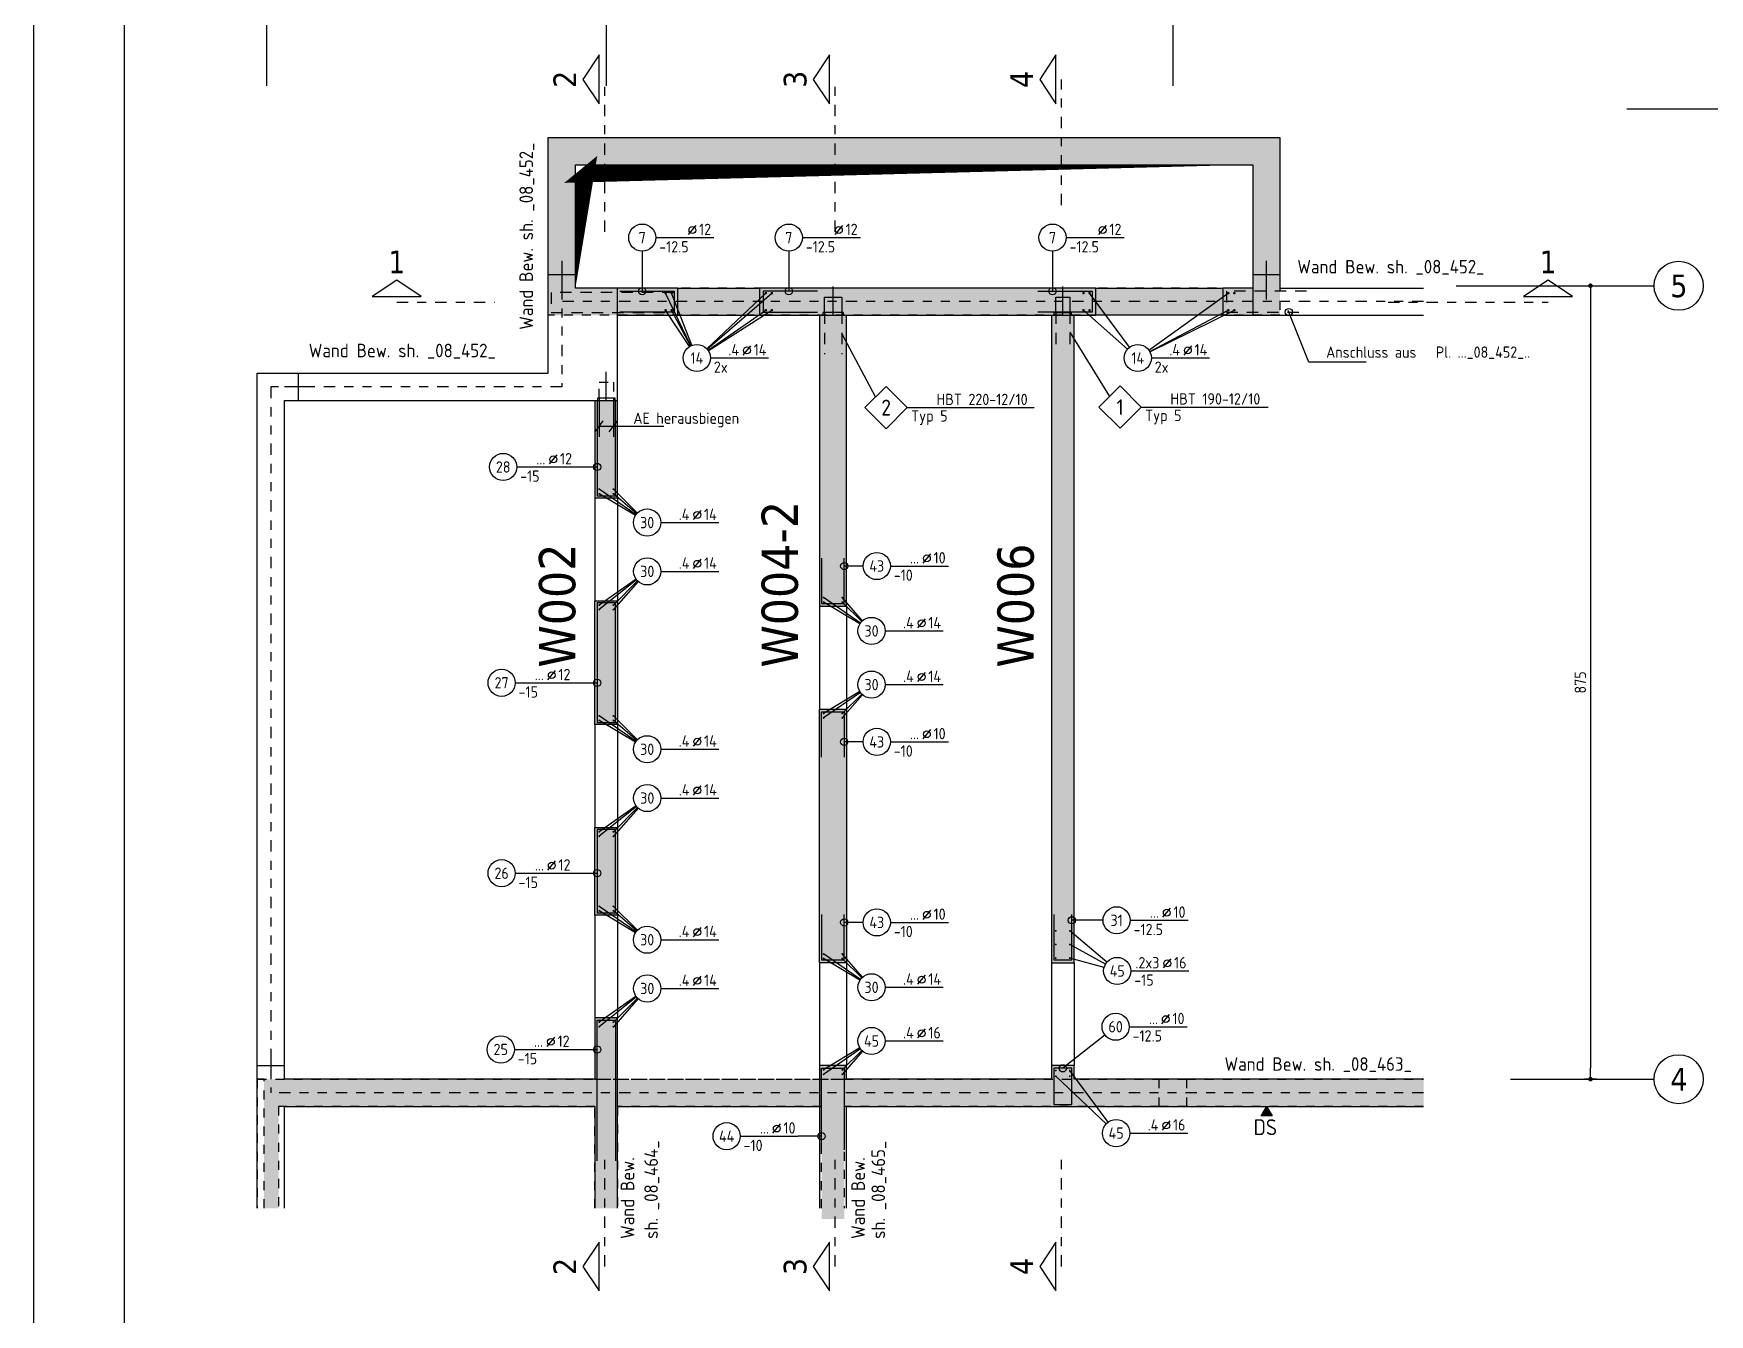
# Model space of a CAD drawing. Extents: x 40 to 158, y 100 to 142.
# Drawn here: x 39.96 to 58.44, y 111.37 to 125.49 of the extents above; entities that cross this region are included whole.
import ezdxf
from ezdxf.enums import TextEntityAlignment as Align

# ---------------------------------------------------------------- set-up
doc = ezdxf.new("R2010")
doc.units = 0
doc.header["$LTSCALE"] = 0.5
for name, pattern in [('AUSGEZOGEN', [1000.01, 1000, 0.01]), ('DIVIDE2', [0.625, 0.25, -0.125, 0, -0.125, 0, -0.125]), ('DOT', [0.175, 0.05, -0.125]), ('HIDDEN', [0.375, 0.25, -0.125]), ('HIDDEN2', [0.187, 0.125, -0.062]), ('PUNKT', [0.175, 0.05, -0.125]), ('STRICHPUNKT', [1, 0.5, -0.25, 0, -0.25]), ('STRICHPUNKT2', [0.55, 0.25, -0.125, 0.05, -0.125])]:
    doc.linetypes.add(name, pattern=pattern)
for name, color, linetype in [('1.UG', 7, 'Continuous'), ('ACHSEN', 7, 'Continuous'), ('AFB', 7, 'Continuous'), ('AFU', 7, 'Continuous'), ('BETON', 7, 'Continuous'), ('Brüstung 1.UG', 7, 'Continuous'), ('DRUEBER', 7, 'Continuous'), ('grau_dunkel', 7, 'Continuous'), ('grau_mittel', 7, 'Continuous'), ('HBT', 7, 'Continuous'), ('HILFE', 7, 'Continuous'), ('MASSE', 7, 'Continuous'), ('OBJEKT', 7, 'Continuous'), ('RAHMEN', 7, 'Continuous'), ('RND', 7, 'Continuous'), ('SCHNITTE', 7, 'STRICHPUNKT'), ('SFP_Achsen', 7, 'Continuous'), ('TEXT', 7, 'Continuous')]:
    doc.layers.add(name, color=color, linetype=linetype)
doc.layers.add('NOPLOT', color=7, linetype='Continuous', plot=False)
doc.styles.add('helv', font='tahoma.ttf')
doc.styles.add('txt', font='isocp.shx')
doc.linetypes.add('AFU_50K', pattern='A,0.15,["/",Standard,S=0.2,R=0,X=-0.01,Y=-0.1],0.07,["/",Standard,S=0.2,R=0,X=-0.01,Y=-0.1],0.15', length=0.37)
doc.linetypes.add('AFU_50M', pattern='A,0.45,["/",Standard,S=0.2,R=0,X=-0.01,Y=-0.1],0.07,["/",Standard,S=0.2,R=0,X=-0.01,Y=-0.1],0.45', length=0.97)
doc.dimstyles.new('DOT_I', dxfattribs={"dimscale": 0.5, "dimtxt": 0.25, "dimasz": 0.25, "dimexe": 0.1, "dimexo": 0.3, "dimgap": 0.1, "dimtad": 1, "dimdec": 3, "dimzin": 3, "dimtxsty": 'txt', "dimblk": 'DOT', "dimblk1": 'DOT', "dimblk2": 'DOT', "dimsah": 1, "dimcen": 0.1, "dimse1": 1, "dimse2": 1, "dimazin": 0, "dimtfac": 1, "dimtdec": 4, "dimtix": 1, "dimtmove": 2, "dimatfit": 3, "dimfxl": 0, "dimtvp": 1, "dimtolj": 1, "dimtzin": 0, "dimarcsym": 0})

# ---------------------------------------------------------------- blocks, each defined once
blk = doc.blocks.new('SCHN-1')
at = {"layer": 'SCHNITTE', "color": 5, "linetype": 'Continuous'}
blk.add_lwpolyline([(0.54, 0.125), (0, 0.485), (-0.54, 0.125)], close=True, dxfattribs=at)
at = {"layer": 'SCHNITTE', "color": 6, "linetype": 'Continuous', "style": 'helv'}
blk.add_attdef('SCHN-1', text='', height=0.5, dxfattribs=at).set_placement((0, 0.635), align=Align.CENTER)
blk = doc.blocks.new('RND_LEI')
at = {"layer": 'RND', "color": 7, "linetype": 'Continuous'}
blk.add_line((1.022, 0.066), (1.19, 0.27), dxfattribs=at)
for centre, radius in [((0, 0), 0.3), ((1.106, 0.168), 0.075)]:
    blk.add_circle(centre, radius, dxfattribs=at)
at = {"layer": 'RND', "color": 7, "linetype": 'Continuous', "style": 'txt'}
blk.add_attdef('POSL', text='', height=0.25, dxfattribs=at).set_placement((0, 0), align=Align.MIDDLE)
blk.add_attdef('ANZ', text='', height=0.25, dxfattribs=at).set_placement((0.931, 0.057), align=Align.RIGHT)
for tag, p in [('DUM', (1.253, 0.057)), ('ABSTD', (1.674, 0.057)), ('POSTXT', (0.374, -0.327))]:
    blk.add_attdef(tag, p, '', height=0.25, dxfattribs=at)
blk = doc.blocks.new('HBT_AUSZ')
at = {"layer": 'HBT', "color": 1, "linetype": 'Continuous'}
blk.add_lwpolyline([(-0.467, 0), (0, 0.467), (0.467, 0), (0, -0.467)], close=True, dxfattribs=at)
at = {"layer": 'HBT', "color": 1, "linetype": 'Continuous', "style": 'txt'}
blk.add_attdef('POSH', text='', height=0.35, dxfattribs=at).set_placement((0, -0.176), align=Align.CENTER)
at = {"layer": 'HBT', "color": 7, "linetype": 'Continuous', "style": 'txt'}
blk.add_attdef('STKH', text='', height=0.25, dxfattribs=at).set_placement((0.913, 0.055), align=Align.RIGHT)
at = {"layer": 'HBT', "style": 'txt'}
for tag, p in [('ARTH', (1.109, 0.055)), ('TEXTH', (0.552, -0.309))]:
    blk.add_attdef(tag, p, '', height=0.25, dxfattribs=at)
blk = doc.blocks.new('lei_gre')
at = {"layer": 'RND', "color": 7, "linetype": 'Continuous'}
for p, q in [((-0.09, -0.12), (0.09, 0.12)), ((0, 0.15), (0, -0.15))]:
    blk.add_line(p, q, dxfattribs=at)
blk = doc.blocks.new('DOT')
at = {"layer": 'MASSE', "color": 7, "linetype": 'Continuous'}
for p, q in [((0, 0), (-1, 0)), ((0, 0.54), (0, -0.54))]:
    blk.add_line(p, q, dxfattribs=at)
at = {"layer": 'MASSE', "color": 7, "linetype": 'Continuous', "const_width": 0.2}
blk.add_lwpolyline([(-0.1, 0, 1), (0.1, 0, 1)], format="xyb", close=True, dxfattribs=at)
blk = doc.blocks.new('*D1236')
at = {"layer": 'DEFPOINTS', "color": 0, "linetype": 'AUSGEZOGEN', "transparency": 16777216}
for p in [(57.13, 122.711), (57.13, 113.961), (57.13, 113.961)]:
    blk.add_point(p, dxfattribs=at)
at = {"layer": 'MASSE', "color": 0, "linetype": 'AUSGEZOGEN', "lineweight": -2, "transparency": 16777216}
blk.add_line((57.13, 122.586), (57.13, 114.086), dxfattribs=at)
at = {"layer": 'MASSE', "color": 0, "linetype": 'AUSGEZOGEN', "lineweight": -2, "transparency": 16777216, "xscale": 0.125, "yscale": 0.125, "zscale": 0.125}
for p, rotation in [((57.13, 122.711), 90), ((57.13, 113.961), 270)]:
    blk.add_blockref('DOT', p, dxfattribs=dict(at, rotation=rotation))
at = {"layer": 'MASSE', "color": 0, "linetype": 'AUSGEZOGEN', "transparency": 16777216, "insert": (57.018, 118.336), "char_height": 0.125, "attachment_point": 5, "rotation": 90, "style": 'txt'}
blk.add_mtext('\\A1;875', dxfattribs=at)
blk = doc.blocks.new('A0-19-0')
at = {"layer": 'RAHMEN'}
blk.add_line((0, 84.1), (0, 0), dxfattribs=at)
at = {"layer": 'RAHMEN', "color": 5}
blk.add_line((2, 83.6), (2, 0.5), dxfattribs=at)

msp = doc.modelspace()

# ---------------------------------------------------------------- hatches: boundary and pattern name
at = {"layer": '1.UG', "linetype": 'DOT'}
h = msp.add_hatch(dxfattribs=at)
h.set_pattern_fill('DOTS', scale=0.8, double=1)
h.set_pattern_definition([(0, (-36.16141, 496.357637), (0.025, 0.05), [0, -0.05])])
h.paths.add_polyline_path([(52.6735, 113.9608), (52.3735, 113.9608), (52.3735, 113.6608), (52.6735, 113.6608)])
h.paths.add_polyline_path([(46.1485, 112.5381), (46.3985, 112.5381), (46.3985, 113.6608), (48.6485, 113.6608), (48.6485, 112.4208), (48.8985, 112.4208), (48.8985, 113.9608), (42.4985, 113.9608), (42.4985, 112.5381), (42.6585, 112.5381), (42.6585, 113.6608), (46.1485, 113.6608)])
at = {"layer": 'Brüstung 1.UG', "linetype": 'DOT'}
h = msp.add_hatch(dxfattribs=at)
h.set_pattern_fill('DOTS', color=102, scale=0.8, double=1)
h.set_pattern_definition([(0, (-36.16141, 496.357637), (0.025, 0.05), [0, -0.05])])
h.paths.add_polyline_path([(52.3735, 113.6608), (52.3735, 113.9608), (48.8985, 113.9608), (48.8985, 113.6608)])
h.paths.add_polyline_path([(55.2892, 113.6608), (55.2892, 113.9608), (52.6735, 113.9608), (52.6735, 113.6608)])
at = {"layer": 'DRUEBER', "linetype": 'PUNKT'}
h = msp.add_hatch(dxfattribs=at)
h.set_pattern_fill('DOTS', color=102, scale=0.8, double=1)
h.set_pattern_definition([(0, (-36.16141, 553.867336), (0.025, 0.05), [0, -0.05])])
h.paths.add_polyline_path([(53.4035, 124.0458), (53.4035, 122.6858), (53.2035, 122.6858), (53.2035, 122.3858), (53.7035, 122.3858), (53.7035, 124.3458), (45.6335, 124.3458), (45.6335, 122.3858), (47.0635, 122.3858), (47.0635, 122.6858), (45.9335, 122.6858), (45.9335, 124.0458), (46.8635, 124.0458)])
h.paths.add_polyline_path([(47.0635, 122.6858), (47.0635, 122.3858), (47.9635, 122.3858), (47.9635, 122.6858)], flags=17)
h.paths.add_polyline_path([(52.3035, 122.3858), (52.3035, 122.6858), (47.9635, 122.6858), (47.9635, 122.3858)], flags=17)
h.paths.add_polyline_path([(53.2035, 122.3858), (53.2035, 122.6858), (52.3035, 122.6858), (52.3035, 122.3858)])
at = {"layer": 'grau_mittel'}
h = msp.add_hatch(color=61, dxfattribs=at)
h.paths.add_polyline_path([(47.0635, 122.3858), (47.0635, 122.6858), (46.3985, 122.6858), (46.3985, 122.3858)])
h.paths.add_polyline_path([(47.9635, 122.6858), (47.9635, 122.3858), (48.664, 122.3858), (48.664, 122.4158), (48.775, 122.4158), (48.775, 122.6858)])
h.paths.add_polyline_path([(48.775, 122.6858), (48.775, 122.4158), (48.886, 122.4158), (48.886, 122.3858), (48.9235, 122.3858), (51.2155, 122.3858), (51.2155, 122.4158), (51.3085, 122.4158), (51.3085, 122.6858)])
h.paths.add_polyline_path([(51.6735, 122.3858), (51.6735, 122.6858), (51.3085, 122.6858), (51.3085, 122.4158), (51.4015, 122.4158), (51.4015, 122.3858), (51.4335, 122.3858)])
h.paths.add_polyline_path([(53.4035, 122.6858), (53.0735, 122.6858), (53.0735, 122.3858), (53.4035, 122.3858)])
h = msp.add_hatch(color=61, dxfattribs=at)
h.paths.add_polyline_path([(48.9235, 122.3858), (48.6235, 122.3858), (48.6235, 119.1758), (48.9235, 119.1758)])
h.paths.add_polyline_path([(48.6235, 115.2458), (48.9235, 115.2458), (48.9235, 118.0408), (48.6235, 118.0408)])
h.paths.add_polyline_path([(48.9235, 113.9608), (48.9235, 114.1108), (48.6235, 114.1108), (48.6235, 113.9608)])
h = msp.add_hatch(color=61, dxfattribs=at)
h.paths.add_polyline_path([(51.1835, 115.2458), (51.4335, 115.2458), (51.4335, 122.3858), (51.1835, 122.3858)])
h.paths.add_polyline_path([(51.4335, 113.9608), (51.4335, 114.1108), (51.1835, 114.1108), (51.1835, 113.9608)])
h = msp.add_hatch(color=61, dxfattribs=at)
h.paths.add_polyline_path([(46.3985, 121.4458), (46.1485, 121.4458), (46.1485, 120.3708), (46.3985, 120.3708)])
h.paths.add_polyline_path([(46.1485, 117.8708), (46.3985, 117.8708), (46.3985, 119.2358), (46.1485, 119.2358)])
h.paths.add_polyline_path([(46.3985, 116.7358), (46.1485, 116.7358), (46.1485, 115.7708), (46.3985, 115.7708)])
h.paths.add_polyline_path([(46.3985, 114.6358), (46.1485, 114.6358), (46.1485, 113.9608), (46.3985, 113.9608)])
at = {"layer": 'HILFE', "linetype": 'AUSGEZOGEN'}
msp.add_hatch(color=7, dxfattribs=at).paths.add_polyline_path([(53.6175, 113.5569), (53.5575, 113.6608), (53.4975, 113.5569)])

# ---------------------------------------------------------------- linework, layer by layer
at = {"layer": 'ACHSEN', "color": 140, "linetype": 'AUSGEZOGEN'}
for p, q in [((42.5235, 126.6123), (42.5235, 124.9151)), ((46.2735, 126.6123), (46.2735, 124.9151)), ((52.5235, 126.6123), (52.5235, 124.9151)), ((55.6465, 122.7108), (57.8319, 122.7108)), ((56.2478, 113.9608), (57.8319, 113.9608))]:
    msp.add_line(p, q, dxfattribs=at)
at = {"layer": 'AFB', "color": 1, "linetype": 'DIVIDE2'}
for p, q in [((45.7835, 122.6858), (45.7835, 121.5958)), ((53.5535, 122.6858), (53.5535, 122.5358)), ((55.2892, 122.5358), (45.7835, 122.5358)), ((42.5735, 121.5958), (42.5735, 113.8108)), ((45.7835, 121.5958), (42.5735, 121.5958)), ((55.2892, 113.8108), (42.5735, 113.8108))]:
    msp.add_line(p, q, dxfattribs=at)
at = {"layer": 'AFU', "color": 1, "linetype": 'AUSGEZOGEN'}
for p, q in [((45.7835, 122.9858), (45.7835, 122.6858)), ((53.5535, 122.9858), (53.5535, 122.6858)), ((43.0235, 121.5958), (42.7235, 121.5958)), ((42.5735, 114.2608), (42.5735, 113.9608))]:
    msp.add_line(p, q, dxfattribs=at)
at = {"layer": 'AFU', "color": 8, "linetype": 'AFU_50M'}
for p, q in [((45.6335, 122.8358), (45.9335, 122.8358)), ((53.4035, 122.8358), (53.7035, 122.8358)), ((42.8735, 121.7458), (42.8735, 121.4458)), ((42.4235, 114.1108), (42.7235, 114.1108))]:
    msp.add_line(p, q, dxfattribs=at)
at = {"layer": 'AFU', "color": 8, "linetype": 'AFU_50K'}
for p, q in [((46.3985, 122.3858), (46.3985, 122.6858)), ((53.4035, 122.6858), (53.4035, 122.3858)), ((48.6235, 122.3858), (48.9235, 122.3858)), ((51.1835, 122.3858), (51.4335, 122.3858)), ((46.1485, 121.4458), (46.3985, 121.4458)), ((46.1485, 121.4458), (46.3985, 121.4458))]:
    msp.add_line(p, q, dxfattribs=at)
at = {"layer": 'BETON', "color": 6, "linetype": 'AUSGEZOGEN', "lineweight": -2}
for points in [[(45.6335, 121.7458), (45.6335, 121.7458), (45.6335, 124.3458), (53.7035, 124.3458), (53.7035, 122.6858), (55.2892, 122.6858)], [(42.7235, 121.4458), (46.1485, 121.4458), (46.1485, 120.3708), (46.3985, 120.3708), (46.3985, 122.3858), (47.0635, 122.3858), (47.0635, 122.6858), (45.9335, 122.6858), (45.9335, 124.0458), (53.4035, 124.0458), (53.4035, 122.6858), (53.0735, 122.6858), (53.0735, 122.3858), (55.2892, 122.3858)], [(51.6735, 122.6858), (47.9635, 122.6858), (47.9635, 122.3858), (48.6235, 122.3858), (48.6235, 119.1758), (48.9235, 119.1758), (48.9235, 122.3858), (51.1835, 122.3858), (51.1835, 115.2458), (51.4335, 115.2458), (51.4335, 122.3858), (51.6735, 122.3858), (51.6735, 122.6858)], [(42.4235, 121.7458), (45.6335, 121.7458)], [(42.4235, 112.5381), (42.4235, 121.7458)], [(46.3985, 112.5381), (46.3985, 114.6358), (46.1485, 114.6358), (46.1485, 113.9608), (42.7235, 113.9608), (42.7235, 121.4458)], [(55.2892, 113.9608), (51.4335, 113.9608), (51.4335, 114.1108), (51.1835, 114.1108), (51.1835, 113.9608), (48.9235, 113.9608), (48.9235, 114.1108), (48.6235, 114.1108)], [(48.6235, 114.1108), (48.6235, 112.5381)], [(42.7235, 112.5381), (42.7235, 113.6608), (46.1485, 113.6608), (46.1485, 112.5381)], [(48.9235, 112.5381), (48.9235, 113.6608), (55.2892, 113.6608)]]:
    msp.add_lwpolyline(points, dxfattribs=at)
for points in [[(46.1485, 119.2358), (46.3985, 119.2358), (46.3985, 117.8708), (46.1485, 117.8708)], [(48.6235, 118.0408), (48.9235, 118.0408), (48.9235, 115.2458), (48.6235, 115.2458)], [(46.1485, 116.7358), (46.3985, 116.7358), (46.3985, 115.7708), (46.1485, 115.7708)]]:
    msp.add_lwpolyline(points, close=True, dxfattribs=at)
at = {"layer": 'Brüstung 1.UG', "color": 102, "linetype": 'DOT'}
for p, q in [((48.8985, 113.9608), (52.3735, 113.9608)), ((52.6735, 113.9608), (55.2892, 113.9608)), ((52.3735, 113.6608), (48.8985, 113.6608)), ((55.2892, 113.6608), (52.6735, 113.6608))]:
    msp.add_line(p, q, dxfattribs=at)
at = {"layer": 'DRUEBER', "color": 102, "linetype": 'PUNKT'}
for p, q in [((45.6335, 124.3458), (53.7035, 124.3458)), ((45.6335, 122.3858), (45.6335, 124.3458)), ((53.7035, 124.3458), (53.7035, 122.3858)), ((45.9335, 124.0458), (53.4035, 124.0458)), ((45.9335, 122.6858), (45.9335, 124.0458)), ((53.4035, 124.0458), (53.4035, 122.6858)), ((53.4035, 122.6858), (45.9335, 122.6858)), ((53.7035, 122.3858), (45.6335, 122.3858))]:
    msp.add_line(p, q, dxfattribs=at)
at = {"layer": 'DRUEBER', "color": 7, "linetype": 'PUNKT', "lineweight": -2}
for points in [[(42.4235, 113.9608), (48.8985, 113.9608), (48.8985, 112.5381)], [(42.4985, 113.9608), (42.4235, 113.9608), (42.4235, 112.5381)], [(42.4985, 112.5381), (42.4985, 113.9608)], [(46.1485, 112.5381), (46.1485, 113.6608), (42.6585, 113.6608), (42.6585, 112.5381)], [(42.7235, 112.5381), (42.7235, 113.6608)], [(48.6485, 112.5381), (48.6485, 113.6608), (46.3985, 113.6608), (46.3985, 112.5381)]]:
    msp.add_lwpolyline(points, dxfattribs=at)
msp.add_lwpolyline([(52.3735, 113.9608), (52.6735, 113.9608), (52.6735, 113.6608), (52.3735, 113.6608)], close=True, dxfattribs=at)
at = {"layer": 'grau_dunkel', "color": 21}
msp.add_lwpolyline([(45.9335, 122.6858, 0, 0.2218, 0), (46.044, 124.0367, 0, 0, 0), (45.9348, 123.9471, 0.1974, 0, 0), (53.4035, 124.0458, 0, 0, 0)], format="xyseb", dxfattribs=at)
at = {"layer": 'HBT', "color": 7, "linetype": 'AUSGEZOGEN'}
for p, q in [((49.5938, 121.3676), (50.9938, 121.3676)), ((52.1748, 121.373), (53.5748, 121.373))]:
    msp.add_line(p, q, dxfattribs=at)
at = {"layer": 'HILFE', "color": 102, "linetype": 'AUSGEZOGEN'}
for p, q in [((48.664, 122.3858), (48.664, 122.4158)), ((48.886, 122.4158), (48.664, 122.4158)), ((48.886, 122.4158), (48.886, 122.3858)), ((51.2155, 122.3858), (51.2155, 122.4158)), ((51.2155, 122.4158), (51.4015, 122.4158)), ((51.4015, 122.4158), (51.4015, 122.3858)), ((54.023, 121.8666), (53.7956, 122.4395)), ((51.3865, 122.2008), (51.8247, 121.4896)), ((49.2438, 121.4843), (48.871, 122.1858)), ((54.6561, 121.8666), (54.023, 121.8666)), ((46.1805, 121.4458), (46.1805, 121.4758)), ((46.1805, 121.4758), (46.3665, 121.4758)), ((46.3665, 121.4758), (46.3665, 121.4458)), ((46.9073, 121.1602), (46.1955, 121.1602))]:
    msp.add_line(p, q, dxfattribs=at)
at = {"layer": 'HILFE', "color": 7, "linetype": 'AUSGEZOGEN'}
msp.add_lwpolyline([(53.6175, 113.5569), (53.4975, 113.5569), (53.5575, 113.6608)], close=True, dxfattribs=at)
at = {"layer": 'NOPLOT', "color": 191, "linetype": 'AUSGEZOGEN'}
for p, q in [((59.3965, 124.6582), (57.5292, 124.6582)), ((48.775, 122.3858), (48.775, 122.703)), ((51.3085, 122.3858), (51.3085, 122.703)), ((46.2735, 121.4458), (46.2735, 121.763))]:
    msp.add_line(p, q, dxfattribs=at)
at = {"layer": 'OBJEKT', "color": 7, "linetype": 'AUSGEZOGEN'}
for p, q in [((47.0635, 122.6858), (47.9635, 122.6858)), ((51.6735, 122.6858), (53.0735, 122.6858)), ((47.0635, 122.3858), (47.9635, 122.3858)), ((53.0735, 122.3858), (51.6735, 122.3858)), ((46.1485, 120.3708), (46.1485, 119.2358)), ((46.3985, 120.3708), (46.3985, 119.2358)), ((48.6235, 119.1758), (48.6235, 118.0408)), ((48.9235, 119.1758), (48.9235, 118.0408)), ((46.1485, 117.8708), (46.1485, 116.7358)), ((46.3985, 117.8708), (46.3985, 116.7358)), ((46.1485, 115.7708), (46.1485, 114.6358)), ((46.3985, 115.7708), (46.3985, 114.6358)), ((48.6235, 115.2458), (48.6235, 114.1108)), ((48.9235, 115.2458), (48.9235, 114.1108)), ((51.1835, 115.2458), (51.1835, 114.1108)), ((51.4335, 115.2458), (51.4335, 114.1108)), ((46.3985, 113.6608), (48.6235, 113.6608))]:
    msp.add_line(p, q, dxfattribs=at)
at = {"layer": 'OBJEKT', "color": 7, "linetype": 'HIDDEN2'}
for p, q in [((46.1485, 113.9608), (48.9235, 113.9608)), ((48.6235, 113.6608), (48.6485, 113.6608)), ((48.6485, 112.5381), (48.6485, 113.6608))]:
    msp.add_line(p, q, dxfattribs=at)
at = {"layer": 'RND', "color": 7, "linetype": 'AUSGEZOGEN'}
for p, q in [((46.8203, 123.2413), (47.4603, 123.2413)), ((48.4366, 123.2413), (49.0766, 123.2413)), ((51.3461, 123.2413), (51.9861, 123.2413)), ((47.4225, 121.9141), (48.0625, 121.9141)), ((52.2858, 121.9141), (52.9258, 121.9141)), ((45.286, 120.7124), (45.926, 120.7124)), ((46.8743, 120.0992), (47.5143, 120.0992)), ((49.4071, 119.6202), (50.0471, 119.6202)), ((46.8754, 119.5613), (47.5154, 119.5613)), ((49.3493, 118.9042), (49.9893, 118.9042)), ((45.2688, 118.3324), (45.9088, 118.3324)), ((49.3493, 118.3124), (49.9893, 118.3124)), ((46.8743, 117.5992), (47.5143, 117.5992)), ((49.4071, 117.6808), (50.0471, 117.6808)), ((46.8754, 117.0613), (47.5154, 117.0613)), ((45.2688, 116.2324), (45.9088, 116.2324)), ((49.4071, 115.6903), (50.0471, 115.6903)), ((52.0529, 115.7132), (52.6929, 115.7132)), ((46.8743, 115.4992), (47.5143, 115.4992)), ((52.0598, 115.1545), (52.6998, 115.1545)), ((46.8754, 114.9613), (47.5154, 114.9613)), ((49.3493, 114.9742), (49.9893, 114.9742)), ((52.0421, 114.5396), (52.6821, 114.5396)), ((45.2595, 114.2887), (45.8995, 114.2887)), ((49.3493, 114.3824), (49.9893, 114.3824)), ((47.7511, 113.3323), (48.3911, 113.3323)), ((52.0476, 113.3661), (52.6876, 113.3661))]:
    msp.add_line(p, q, dxfattribs=at)
at = {"layer": 'RND', "color": 102, "linetype": 'AUSGEZOGEN'}
for p, q in [((46.6703, 123.0913), (46.6703, 122.6508)), ((48.2866, 123.0913), (48.2866, 122.6508)), ((51.1961, 123.0913), (51.1961, 122.6508)), ((47.2074, 122.0492), (46.9278, 122.6294)), ((47.2182, 122.0539), (46.9945, 122.6294)), ((47.3818, 122.0169), (48.0325, 122.6294)), ((47.386, 122.0123), (48.0993, 122.6294)), ((52.0463, 122.0345), (51.6045, 122.6294)), ((52.2577, 122.0014), (53.1347, 122.6294)), ((47.1904, 122.0397), (46.9278, 122.4413)), ((47.2026, 122.0468), (46.9945, 122.4413)), ((47.3958, 121.9996), (48.0325, 122.4413)), ((47.399, 121.9948), (48.0993, 122.4413)), ((52.0232, 122.0133), (51.5378, 122.4413)), ((52.2684, 121.9841), (53.1347, 122.4413)), ((52.2702, 121.9806), (53.2014, 122.4413)), ((45.286, 120.7124), (46.1735, 120.7124)), ((46.6012, 120.185), (46.1961, 120.4671)), ((46.5958, 120.1766), (46.1961, 120.4171)), ((46.6176, 120.2046), (46.3515, 120.4671)), ((46.6102, 120.1965), (46.3515, 120.4171)), ((49.1071, 119.6202), (48.8985, 119.6202)), ((46.6027, 119.4751), (46.1961, 119.1895)), ((46.6081, 119.4678), (46.1961, 119.1395)), ((46.619, 119.4555), (46.3515, 119.1895)), ((46.6259, 119.4491), (46.3515, 119.1395)), ((49.0762, 118.99), (48.6711, 119.2721)), ((49.1004, 119.017), (48.8765, 119.2721)), ((49.0708, 118.9816), (48.6711, 119.2221)), ((49.0924, 119.0095), (48.8765, 119.2221)), ((45.2688, 118.3324), (46.1735, 118.3324)), ((49.0708, 118.235), (48.6711, 117.9945)), ((49.0762, 118.2266), (48.6711, 117.9445)), ((49.0924, 118.2071), (48.8765, 117.9945)), ((49.1004, 118.1996), (48.8765, 117.9445)), ((46.6012, 117.685), (46.1961, 117.9671)), ((46.6176, 117.7046), (46.3515, 117.9671)), ((46.5958, 117.6766), (46.1961, 117.9171)), ((46.6102, 117.6965), (46.3515, 117.9171)), ((49.1071, 117.6808), (48.8985, 117.6808)), ((46.6027, 116.9751), (46.1961, 116.6895)), ((46.6081, 116.9678), (46.1961, 116.6395)), ((46.619, 116.9555), (46.3515, 116.6895)), ((46.6259, 116.9491), (46.3515, 116.6395)), ((45.2688, 116.2324), (46.1735, 116.2324)), ((46.6012, 115.585), (46.1961, 115.8671)), ((46.5958, 115.5766), (46.1961, 115.8171)), ((46.6176, 115.6046), (46.3515, 115.8671)), ((46.6102, 115.5965), (46.3515, 115.8171)), ((49.1071, 115.6903), (48.8985, 115.6903)), ((51.7953, 115.2514), (51.3865, 115.5971)), ((51.7529, 115.7132), (51.4085, 115.7132)), ((51.7789, 115.2277), (51.3865, 115.4471)), ((49.0762, 115.06), (48.6711, 115.3421)), ((49.0708, 115.0516), (48.6711, 115.2921)), ((49.1004, 115.087), (48.8765, 115.3421)), ((49.0924, 115.0795), (48.8765, 115.2921)), ((51.7651, 115.1939), (51.3865, 115.2971)), ((46.6027, 114.8751), (46.1961, 114.5895)), ((46.6081, 114.8678), (46.1961, 114.5395)), ((46.619, 114.8555), (46.3515, 114.5895)), ((46.6259, 114.8491), (46.3515, 114.5395)), ((51.7741, 114.4468), (51.3085, 114.0808)), ((45.2688, 114.2887), (46.1735, 114.2887)), ((49.0708, 114.305), (48.6711, 114.0645)), ((49.0762, 114.2966), (48.6711, 114.0145)), ((49.0924, 114.2771), (48.8765, 114.0645)), ((49.1004, 114.2696), (48.8765, 114.0145)), ((51.7884, 113.4689), (51.2311, 113.9938)), ((51.8083, 113.4866), (51.3865, 114.056)), ((48.6485, 113.3323), (48.3911, 113.3323))]:
    msp.add_line(p, q, dxfattribs=at)
at = {"layer": 'RND', "color": 1, "linetype": 'HIDDEN'}
for points in [[(47.0149, 122.6366), (45.6649, 122.6366), (45.6649, 122.4166), (47.0149, 122.4166)], [(53.9985, 122.6508), (53.1135, 122.6508), (53.1135, 122.4208), (53.9985, 122.4208)], [(48.679, 122.4158), (48.679, 121.9558)], [(48.871, 122.4158), (48.871, 121.9558)], [(51.2305, 122.4158), (51.2305, 121.9858)], [(51.3865, 122.4158), (51.3865, 121.9858)]]:
    msp.add_lwpolyline(points, dxfattribs=at)
at = {"layer": 'RND', "color": 1, "linetype": 'AUSGEZOGEN'}
for points in [[(46.4235, 122.6508), (47.0235, 122.6508), (47.0235, 122.4208), (46.4235, 122.4208)], [(48.6035, 122.6508), (48.0035, 122.6508), (48.0035, 122.4208), (48.6035, 122.4208)], [(48.679, 122.4158), (48.679, 122.5858), (48.871, 122.5858), (48.871, 122.4158)], [(51.0335, 122.6508), (51.6335, 122.6508), (51.6335, 122.4208), (51.0335, 122.4208)], [(51.2305, 122.4158), (51.2305, 122.5858), (51.3865, 122.5858), (51.3865, 122.4158)], [(46.1955, 121.4758), (46.1955, 121.0458)], [(46.3515, 121.4758), (46.3515, 121.0458)], [(46.1735, 121.4458), (46.1735, 120.3958), (46.3735, 120.3958), (46.3735, 121.4458)], [(48.6485, 119.7058), (48.6485, 119.2058), (48.8985, 119.2058), (48.8985, 119.7058)], [(48.6485, 117.5108), (48.6485, 118.0108), (48.8985, 118.0108), (48.8985, 117.5108)], [(48.6485, 115.7758), (48.6485, 115.2758), (48.8985, 115.2758), (48.8985, 115.7758)], [(51.2085, 115.7758), (51.2085, 115.2758), (51.4085, 115.2758), (51.4085, 115.7758)], [(46.1735, 113.0608), (46.1735, 114.6108), (46.3735, 114.6108), (46.3735, 113.0608)], [(48.6485, 113.1808), (48.6485, 114.0808), (48.8985, 114.0808), (48.8985, 113.1808)]]:
    msp.add_lwpolyline(points, dxfattribs=at)
at = {"layer": 'RND', "color": 7, "linetype": 'AUSGEZOGEN'}
for points, const_width in [([(46.9208, 122.6294, 1), (46.9348, 122.6294, 1)], 0.014), ([(46.9875, 122.6294, 1), (47.0015, 122.6294, 1)], 0.014), ([(48.0395, 122.6294, -1), (48.0255, 122.6294, -1)], 0.014), ([(48.1063, 122.6294, -1), (48.0923, 122.6294, -1)], 0.014), ([(51.5308, 122.6294, 1), (51.5448, 122.6294, 1)], 0.014), ([(51.5975, 122.6294, 1), (51.6115, 122.6294, 1)], 0.014), ([(53.1417, 122.6294, -1), (53.1277, 122.6294, -1)], 0.014), ([(53.2084, 122.6294, -1), (53.1944, 122.6294, -1)], 0.014), ([(46.9208, 122.4413, 1), (46.9348, 122.4413, 1)], 0.014), ([(46.9875, 122.4413, 1), (47.0015, 122.4413, 1)], 0.014), ([(48.0395, 122.4413, -1), (48.0255, 122.4413, -1)], 0.014), ([(48.1063, 122.4413, -1), (48.0923, 122.4413, -1)], 0.014), ([(51.5308, 122.4413, 1), (51.5448, 122.4413, 1)], 0.014), ([(51.5975, 122.4413, 1), (51.6115, 122.4413, 1)], 0.014), ([(53.1417, 122.4413, -1), (53.1277, 122.4413, -1)], 0.014), ([(53.2084, 122.4413, -1), (53.1944, 122.4413, -1)], 0.014), ([(46.1911, 120.4671, 1), (46.2011, 120.4671, 1)], 0.01), ([(46.1911, 120.4171, 1), (46.2011, 120.4171, 1)], 0.01), ([(46.3465, 120.4671, 1), (46.3565, 120.4671, 1)], 0.01), ([(46.3465, 120.4171, 1), (46.3565, 120.4171, 1)], 0.01), ([(48.6661, 119.2721, 1), (48.6761, 119.2721, 1)], 0.01), ([(48.8715, 119.2721, 1), (48.8815, 119.2721, 1)], 0.01), ([(46.1911, 119.1895, -1), (46.2011, 119.1895, -1)], 0.01), ([(46.1911, 119.1395, -1), (46.2011, 119.1395, -1)], 0.01), ([(46.3465, 119.1895, -1), (46.3565, 119.1895, -1)], 0.01), ([(46.3465, 119.1395, -1), (46.3565, 119.1395, -1)], 0.01), ([(48.6661, 119.2221, 1), (48.6761, 119.2221, 1)], 0.01), ([(48.8715, 119.2221, 1), (48.8815, 119.2221, 1)], 0.01), ([(46.1911, 117.9671, 1), (46.2011, 117.9671, 1)], 0.01), ([(46.3465, 117.9671, 1), (46.3565, 117.9671, 1)], 0.01), ([(48.6661, 117.9945, -1), (48.6761, 117.9945, -1)], 0.01), ([(48.6661, 117.9445, -1), (48.6761, 117.9445, -1)], 0.01), ([(48.8715, 117.9945, -1), (48.8815, 117.9945, -1)], 0.01), ([(48.8715, 117.9445, -1), (48.8815, 117.9445, -1)], 0.01), ([(46.1911, 117.9171, 1), (46.2011, 117.9171, 1)], 0.01), ([(46.3465, 117.9171, 1), (46.3565, 117.9171, 1)], 0.01), ([(46.1911, 116.6895, -1), (46.2011, 116.6895, -1)], 0.01), ([(46.3465, 116.6895, -1), (46.3565, 116.6895, -1)], 0.01), ([(46.1911, 116.6395, -1), (46.2011, 116.6395, -1)], 0.01), ([(46.3465, 116.6395, -1), (46.3565, 116.6395, -1)], 0.01), ([(46.1911, 115.8671, 1), (46.2011, 115.8671, 1)], 0.01), ([(46.1911, 115.8171, 1), (46.2011, 115.8171, 1)], 0.01), ([(46.3465, 115.8671, 1), (46.3565, 115.8671, 1)], 0.01), ([(46.3465, 115.8171, 1), (46.3565, 115.8171, 1)], 0.01), ([(51.2261, 115.5971, 1), (51.2361, 115.5971, 1)], 0.01), ([(51.3815, 115.5971, 1), (51.3915, 115.5971, 1)], 0.01), ([(51.2261, 115.4471, 1), (51.2361, 115.4471, 1)], 0.01), ([(51.3815, 115.4471, 1), (51.3915, 115.4471, 1)], 0.01), ([(48.6661, 115.3421, 1), (48.6761, 115.3421, 1)], 0.01), ([(48.6661, 115.2921, 1), (48.6761, 115.2921, 1)], 0.01), ([(48.8715, 115.3421, 1), (48.8815, 115.3421, 1)], 0.01), ([(48.8715, 115.2921, 1), (48.8815, 115.2921, 1)], 0.01), ([(51.2261, 115.2971, 1), (51.2361, 115.2971, 1)], 0.01), ([(51.3815, 115.2971, 1), (51.3915, 115.2971, 1)], 0.01), ([(46.1911, 114.5895, -1), (46.2011, 114.5895, -1)], 0.01), ([(46.1911, 114.5395, -1), (46.2011, 114.5395, -1)], 0.01), ([(46.3465, 114.5895, -1), (46.3565, 114.5895, -1)], 0.01), ([(46.3465, 114.5395, -1), (46.3565, 114.5395, -1)], 0.01), ([(48.6661, 114.0645, -1), (48.6761, 114.0645, -1)], 0.01), ([(48.8715, 114.0645, -1), (48.8815, 114.0645, -1)], 0.01), ([(51.2261, 114.056, 1), (51.2361, 114.056, 1)], 0.01), ([(51.3815, 114.056, 1), (51.3915, 114.056, 1)], 0.01), ([(48.6661, 114.0145, -1), (48.6761, 114.0145, -1)], 0.01), ([(48.8715, 114.0145, -1), (48.8815, 114.0145, -1)], 0.01), ([(51.2261, 113.9938, 1), (51.2361, 113.9938, 1)], 0.01), ([(51.3815, 113.9938, 1), (51.3915, 113.9938, 1)], 0.01)]:
    msp.add_lwpolyline(points, format="xyb", close=True, dxfattribs=dict(at, const_width=const_width))
at = {"layer": 'RND', "color": 1, "linetype": 'HIDDEN2'}
msp.add_lwpolyline([(46.1955, 121.4758), (46.1955, 121.6458), (46.3515, 121.6458), (46.3515, 121.4758)], dxfattribs=at)
at = {"layer": 'RND', "color": 1, "linetype": 'AUSGEZOGEN'}
for points in [[(46.1735, 117.8958), (46.3735, 117.8958), (46.3735, 119.2158), (46.1735, 119.2158)], [(46.1735, 115.7958), (46.3735, 115.7958), (46.3735, 116.7158), (46.1735, 116.7158)], [(51.2085, 113.6808), (51.4085, 113.6808), (51.4085, 114.0808), (51.2085, 114.0808)]]:
    msp.add_lwpolyline(points, close=True, dxfattribs=at)
at = {"layer": 'RND', "color": 7, "linetype": 'AUSGEZOGEN'}
for centre in [(46.6703, 122.6508), (48.2866, 122.6508), (51.1961, 122.6508), (53.803, 122.4208), (46.1735, 120.7124), (48.8985, 119.6202), (46.1735, 118.3324), (48.8985, 117.6808), (46.1735, 116.2324), (48.8985, 115.6903), (51.4085, 115.7132), (46.1735, 114.2887), (51.3085, 114.0808), (48.6485, 113.3323)]:
    msp.add_circle(centre, 0.04, dxfattribs=at)
at = {"layer": 'SCHNITTE', "color": 5, "linetype": 'STRICHPUNKT2'}
for p, q in [((46.2581, 123.3061), (46.2581, 124.987)), ((48.7986, 123.3061), (48.7986, 124.987)), ((51.2965, 123.6004), (51.2965, 124.987)), ((43.9621, 122.531), (45.0402, 122.531)), ((54.8972, 122.531), (56.6623, 122.531)), ((46.2581, 111.8954), (46.2581, 113.0742)), ((48.7986, 111.8954), (48.7986, 113.0742)), ((51.2965, 111.8954), (51.2965, 113.0742))]:
    msp.add_line(p, q, dxfattribs=at)
at = {"layer": 'SFP_Achsen', "color": 7, "linetype": 'AUSGEZOGEN'}
for centre in [(58.1024, 122.7108), (58.1024, 113.9608)]:
    msp.add_circle(centre, 0.2705, dxfattribs=at)

# ---------------------------------------------------------------- block references
at = {"layer": 'HBT', "color": 7, "linetype": 'AUSGEZOGEN', "xscale": 0.5, "yscale": 0.5, "zscale": 0.5}
for p, values in [((49.3605, 121.3676), {'POSH': '2', 'ARTH': 'HBT 220-12/10', 'TEXTH': 'Typ 5'}), ((51.9414, 121.373), {'POSH': '1', 'ARTH': 'HBT 190-12/10', 'TEXTH': 'Typ 5'})]:
    msp.add_blockref('HBT_AUSZ', p, dxfattribs=at).add_auto_attribs(values)
at = {"layer": 'RAHMEN', "color": 7, "linetype": 'AUSGEZOGEN', "xscale": 0.5, "yscale": 0.5, "zscale": 0.5}
msp.add_blockref('A0-19-0', (39.9553, 99.5912), dxfattribs=at)
at = {"layer": 'RND', "color": 7, "linetype": 'AUSGEZOGEN', "xscale": 0.5, "yscale": 0.5, "zscale": 0.5}
for p, values in [((46.6703, 123.2413), {'POSL': '7', 'DUM': '12', 'POSTXT': '-12.5'}), ((48.2866, 123.2413), {'POSL': '7', 'DUM': '12', 'POSTXT': '-12.5'}), ((51.1961, 123.2413), {'POSL': '7', 'DUM': '12', 'POSTXT': '-12.5'}), ((47.2725, 121.9141), {'POSL': '14', 'DUM': '14', 'ANZ': '.4', 'POSTXT': '2x'}), ((52.1358, 121.9141), {'POSL': '14', 'DUM': '14', 'ANZ': '.4', 'POSTXT': '2x'}), ((45.136, 120.7124), {'POSL': '28', 'DUM': '12', 'ANZ': '...', 'POSTXT': '-15'}), ((46.7243, 120.0992), {'POSL': '30', 'DUM': '14', 'ANZ': '.4'}), ((46.7254, 119.5613), {'POSL': '30', 'DUM': '14', 'ANZ': '.4'}), ((49.2571, 119.6202), {'POSL': '43', 'DUM': '10', 'ANZ': '...', 'POSTXT': '-10'}), ((49.1993, 118.9042), {'POSL': '30', 'DUM': '14', 'ANZ': '.4'}), ((45.1188, 118.3324), {'POSL': '27', 'DUM': '12', 'ANZ': '...', 'POSTXT': '-15'}), ((49.1993, 118.3124), {'POSL': '30', 'DUM': '14', 'ANZ': '.4'}), ((49.2571, 117.6808), {'POSL': '43', 'DUM': '10', 'ANZ': '...', 'POSTXT': '-10'}), ((46.7243, 117.5992), {'POSL': '30', 'DUM': '14', 'ANZ': '.4'}), ((46.7254, 117.0613), {'POSL': '30', 'DUM': '14', 'ANZ': '.4'}), ((45.1188, 116.2324), {'POSL': '26', 'DUM': '12', 'ANZ': '...', 'POSTXT': '-15'}), ((49.2571, 115.6903), {'POSL': '43', 'DUM': '10', 'ANZ': '...', 'POSTXT': '-10'}), ((51.9029, 115.7132), {'POSL': '31', 'DUM': '10', 'ANZ': '...', 'POSTXT': '-12.5'}), ((46.7243, 115.4992), {'POSL': '30', 'DUM': '14', 'ANZ': '.4'}), ((51.9098, 115.1545), {'POSL': '45', 'DUM': '16', 'ANZ': '.2x3', 'POSTXT': '-15'}), ((46.7254, 114.9613), {'POSL': '30', 'DUM': '14', 'ANZ': '.4'}), ((49.1993, 114.9742), {'POSL': '30', 'DUM': '14', 'ANZ': '.4'}), ((51.8921, 114.5396), {'POSL': '60', 'DUM': '10', 'ANZ': '...', 'POSTXT': '-12.5'}), ((45.1095, 114.2887), {'POSL': '25', 'DUM': '12', 'ANZ': '...', 'POSTXT': '-15'}), ((49.1993, 114.3824), {'POSL': '45', 'DUM': '16', 'ANZ': '.4'}), ((51.8976, 113.3661), {'POSL': '45', 'DUM': '16', 'ANZ': '.4'}), ((47.6011, 113.3323), {'POSL': '44', 'DUM': '10', 'ANZ': '...', 'POSTXT': '-10'})]:
    msp.add_blockref('RND_LEI', p, dxfattribs=at).add_auto_attribs(values)
for p in [(46.1955, 121.1602), (46.3515, 121.1602)]:
    msp.add_blockref('lei_gre', p, dxfattribs=at)
at = {"layer": 'SCHNITTE', "color": 5, "linetype": 'STRICHPUNKT2', "xscale": 0.5, "yscale": 0.5, "zscale": 0.5, "rotation": 90}
for p, values in [((46.2581, 124.987), {'SCHN-1': '2'}), ((48.7986, 124.987), {'SCHN-1': '3'}), ((51.2965, 124.987), {'SCHN-1': '4'}), ((46.2581, 111.8954), {'SCHN-1': '2'}), ((48.7986, 111.8954), {'SCHN-1': '3'}), ((51.2965, 111.8954), {'SCHN-1': '4'})]:
    msp.add_blockref('SCHN-1', p, dxfattribs=at).add_auto_attribs(values)
at = {"layer": 'SCHNITTE', "color": 5, "linetype": 'STRICHPUNKT2', "xscale": 0.5, "yscale": 0.5, "zscale": 0.5}
for p in [(43.9621, 122.531), (56.6623, 122.531)]:
    msp.add_blockref('SCHN-1', p, dxfattribs=at).add_auto_attribs({'SCHN-1': '1'})

# ---------------------------------------------------------------- texts
at = {"layer": 'NOPLOT', "color": 191, "linetype": 'AUSGEZOGEN', "style": 'helv'}
for s, p in [('W004-2', (48.3866, 118.5005)), ('W002', (45.9309, 118.5005)), ('W006', (50.9877, 118.5005))]:
    msp.add_text(s, height=0.4, rotation=90, dxfattribs=at).set_placement(p)
at = {"layer": 'SFP_Achsen', "color": 6, "linetype": 'AUSGEZOGEN', "style": 'helv'}
for s, p in [('5', (58.0117, 122.5846)), ('4', (58.0117, 113.8346))]:
    msp.add_text(s, height=0.25, dxfattribs=at).set_placement(p)
at = {"layer": 'TEXT', "color": 1, "linetype": 'AUSGEZOGEN', "style": 'txt'}
for s, height, rotation, p in [('Wand Bew. sh. _08_452_', 0.15, 90, (45.4652, 122.2255)), ('DS', 0.175, 0, (53.4134, 113.3439)), ('sh. _08_464_', 0.15, 90, (46.8428, 112.1995)), ('sh. _08_465_', 0.15, 90, (49.3487, 112.1995)), ('Wand Bew. ', 0.15, 90, (46.582, 112.1995)), ('Wand Bew.', 0.15, 90, (49.1261, 112.1995))]:
    msp.add_text(s, height=height, rotation=rotation, dxfattribs=at).set_placement(p)
for s, p in [('Wand Bew. sh. _08_452_', (53.8962, 122.8462)), ('Wand Bew. sh. _08_452_', (42.9912, 121.9216)), ('Wand Bew. sh. _08_463_', (53.0931, 114.0532))]:
    msp.add_text(s, height=0.15, dxfattribs=at).set_placement(p)
at = {"layer": 'TEXT', "color": 7, "linetype": 'AFU_50K', "style": 'txt'}
msp.add_text('Anschluss aus   Pl. ..._08_452_..', height=0.125, dxfattribs=at).set_placement((54.2144, 121.9162))
at = {"layer": 'TEXT', "color": 7, "linetype": 'AUSGEZOGEN', "style": 'txt'}
msp.add_text('AE herausbiegen', height=0.125, dxfattribs=at).set_placement((46.5721, 121.1876))

# ---------------------------------------------------------------- dimensions: what is measured, and where the dimension line sits
at = {"layer": 'MASSE', "color": 7, "linetype": 'AUSGEZOGEN'}
dim = msp.add_linear_dim(base=(57.1301, 113.9608), p1=(57.1301, 122.7108), p2=(57.1301, 113.9608), angle=90, dimstyle='DOT_I', override={"dimdec": 0, "dimlfac": 100}, dxfattribs=at)
dim.commit()
dim.dimension.update_dxf_attribs({"geometry": '*D1236', "text_midpoint": (57.0176, 118.3358)})

doc.saveas('drawing.dxf')
